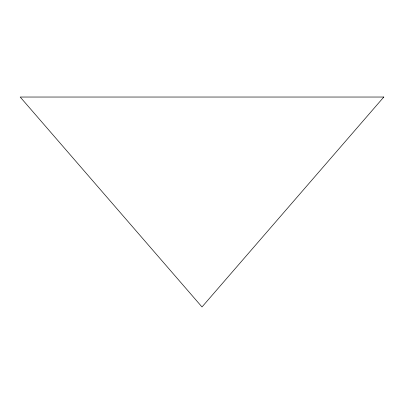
<?xml version="1.0" encoding="UTF-8"?>
<svg xmlns="http://www.w3.org/2000/svg" width="404" height="404" viewBox="0 0 404 404"><rect width="100%" height="100%" fill="white"/><g stroke="black" fill="none" stroke-linecap="round" stroke-linejoin="round"><path stroke-width="0.61" d="M383.8 97.036L202 306.964L20.2 97.036L383.8 97.036"/></g></svg>
